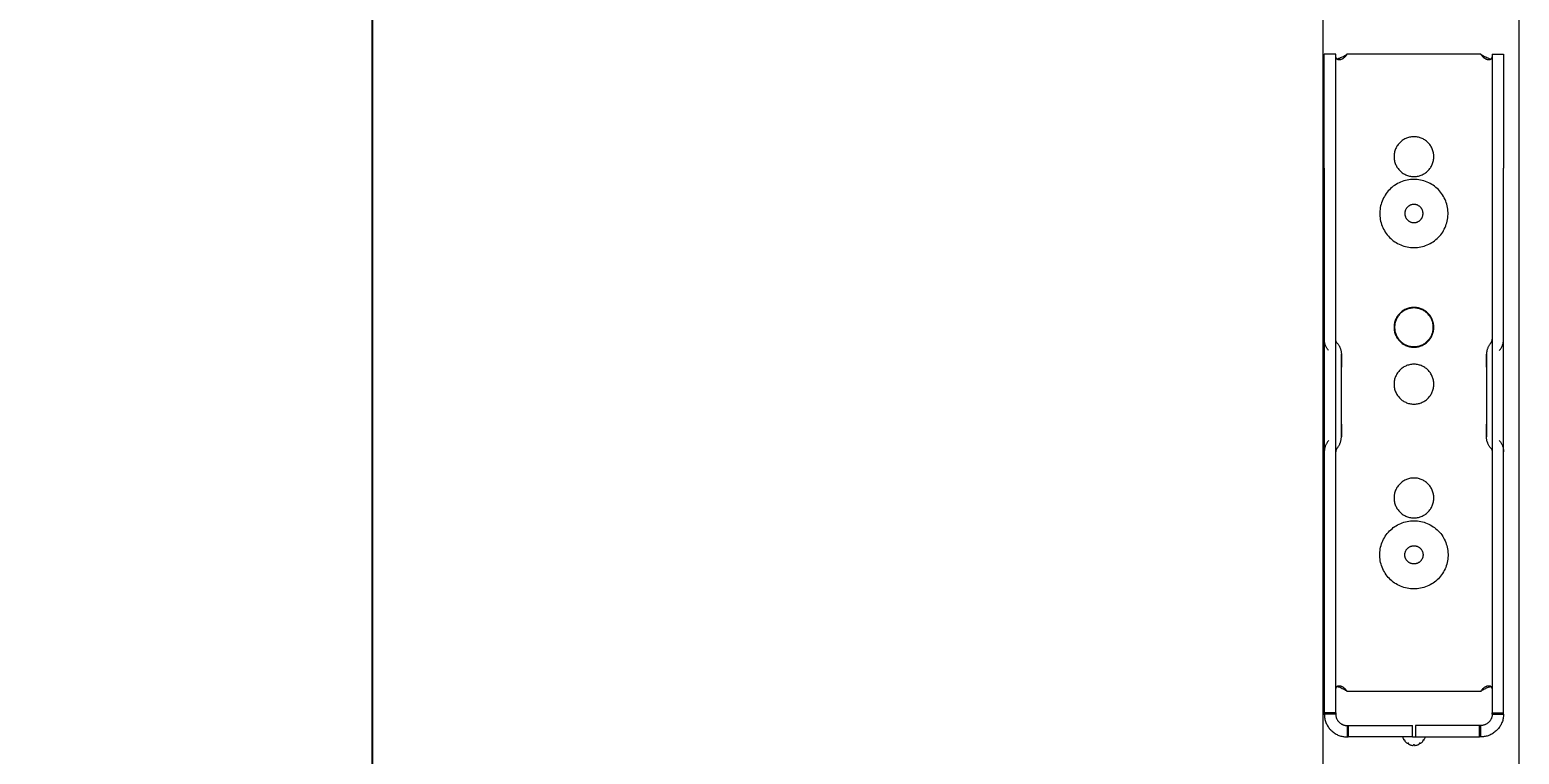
# Model space of a CAD drawing. Header units: millimetres. Extents: x -999 to 4635, y -962 to 3668.
# Drawn here: x 659.3 to 921, y 950 to 1077.3 of the extents above; entities that cross this region are included whole.
import ezdxf

# ---------------------------------------------------------------- set-up
doc = ezdxf.new("R2010")
doc.units = ezdxf.units.MM
doc.layers.add('GORUNEN', color=7, linetype='Continuous', lineweight=9)
doc.layers.add('OLCU', color=4, linetype='Continuous', lineweight=9)
doc.styles.add('PI3D', font='arial.ttf')
doc.dimstyles.new('PF_MM', dxfattribs={"dimtxt": 40, "dimasz": 32, "dimexe": 24, "dimexo": 20, "dimgap": 14, "dimtad": 1, "dimdec": 1, "dimtxsty": 'PI3D', "dimcen": 2.5, "dimclrd": 4, "dimclre": 4, "dimclrt": 3, "dimazin": 3, "dimtfac": 1, "dimtmove": 0, "dimatfit": 3})

msp = doc.modelspace()

# ---------------------------------------------------------------- linework, layer by layer
at = {"layer": 'GORUNEN'}
for points in [[(886.5, 2515), (886.5, 35)], [(921, 330), (921, 2515)], [(921, 570), (921, 1115)], [(886.75, 1053), (886.75, 1073)], [(888.75, 1073), (886.75, 1073)], [(888.75, 1053), (888.75, 1073)], [(889.34, 1072), (889.3, 1072), (889.27, 1072), (889.24, 1072.01), (889.21, 1072.01), (889.19, 1072.02), (889.16, 1072.02), (889.14, 1072.03), (889.12, 1072.04), (889.1, 1072.05), (889.08, 1072.05), (889.06, 1072.06), (889.05, 1072.07), (889.03, 1072.08), (889.01, 1072.1), (889, 1072.11), (888.98, 1072.12), (888.97, 1072.14), (888.95, 1072.15), (888.94, 1072.17), (888.92, 1072.18), (888.91, 1072.2), (888.9, 1072.22), (888.89, 1072.24), (888.87, 1072.26), (888.86, 1072.28), (888.85, 1072.3), (888.84, 1072.32), (888.83, 1072.35), (888.83, 1072.37), (888.82, 1072.39), (888.81, 1072.42), (888.8, 1072.46), (888.79, 1072.5), (888.78, 1072.54), (888.78, 1072.59), (888.77, 1072.65), (888.76, 1072.73), (888.76, 1072.81), (888.75, 1072.9), (888.75, 1073)], [(890.75, 1073), (890.62, 1072.9), (890.48, 1072.8), (890.34, 1072.71), (890.19, 1072.62), (890.04, 1072.54), (889.89, 1072.47), (889.74, 1072.4), (889.58, 1072.34), (889.43, 1072.28), (889.27, 1072.23), (889.12, 1072.18), (888.96, 1072.14)], [(890.75, 1073), (890.68, 1072.89), (890.61, 1072.79), (890.53, 1072.69), (890.45, 1072.6), (890.37, 1072.52), (890.29, 1072.44), (890.21, 1072.37), (890.14, 1072.31), (890.07, 1072.26), (890, 1072.22), (889.94, 1072.18), (889.87, 1072.15), (889.81, 1072.12), (889.74, 1072.09), (889.68, 1072.06), (889.62, 1072.04), (889.56, 1072.03), (889.51, 1072.02), (889.47, 1072.01), (889.42, 1072), (889.38, 1072), (889.36, 1072), (889.34, 1072)], [(914.25, 1073), (890.75, 1073)], [(916.04, 1072.14), (915.79, 1072.21), (915.54, 1072.29), (915.31, 1072.38), (915.11, 1072.47), (914.91, 1072.57), (914.74, 1072.66), (914.58, 1072.76), (914.43, 1072.86), (914.34, 1072.93), (914.25, 1073)], [(915.67, 1072), (915.63, 1072), (915.59, 1072), (915.55, 1072.01), (915.51, 1072.01), (915.47, 1072.02), (915.43, 1072.03), (915.39, 1072.04), (915.35, 1072.06), (915.3, 1072.07), (915.26, 1072.09), (915.22, 1072.11), (915.17, 1072.13), (915.13, 1072.15), (915.08, 1072.17), (915.04, 1072.2), (914.99, 1072.23), (914.94, 1072.26), (914.9, 1072.29), (914.85, 1072.32), (914.81, 1072.36), (914.75, 1072.41), (914.68, 1072.47), (914.61, 1072.54), (914.54, 1072.61), (914.48, 1072.68), (914.42, 1072.76), (914.35, 1072.84), (914.3, 1072.92), (914.25, 1073)], [(916.25, 1073), (916.25, 1072.83), (916.24, 1072.7), (916.23, 1072.61), (916.22, 1072.53), (916.21, 1072.47), (916.19, 1072.42), (916.18, 1072.38), (916.17, 1072.34), (916.15, 1072.31), (916.14, 1072.28), (916.13, 1072.26), (916.11, 1072.23), (916.1, 1072.21), (916.09, 1072.19), (916.07, 1072.18), (916.06, 1072.16), (916.04, 1072.14), (916.03, 1072.13), (916.01, 1072.12), (916, 1072.1), (915.98, 1072.09), (915.96, 1072.08), (915.95, 1072.07), (915.93, 1072.06), (915.91, 1072.05), (915.89, 1072.04), (915.87, 1072.03), (915.85, 1072.03), (915.83, 1072.02), (915.81, 1072.01), (915.79, 1072.01), (915.76, 1072.01), (915.74, 1072), (915.72, 1072), (915.69, 1072), (915.68, 1072), (915.67, 1072)], [(916.25, 1073), (918.25, 1073)], [(916.25, 1073), (916.25, 1053)], [(918.25, 1073), (918.25, 1053)], [(906, 1055), (906, 1055.17), (905.98, 1055.35), (905.96, 1055.52), (905.93, 1055.69), (905.89, 1055.86), (905.85, 1056.03), (905.79, 1056.2), (905.73, 1056.36), (905.65, 1056.52), (905.57, 1056.67), (905.49, 1056.83), (905.39, 1056.97), (905.29, 1057.11), (905.18, 1057.25), (905.07, 1057.38), (904.94, 1057.51), (904.82, 1057.62), (904.68, 1057.74), (904.54, 1057.84), (904.4, 1057.94), (904.25, 1058.03), (904.1, 1058.11), (903.94, 1058.19), (903.78, 1058.26), (903.62, 1058.32), (903.45, 1058.37), (903.28, 1058.41), (903.11, 1058.45), (902.94, 1058.47), (902.76, 1058.49), (902.59, 1058.5), (902.41, 1058.5), (902.24, 1058.49), (902.07, 1058.47), (901.89, 1058.45), (901.72, 1058.41), (901.55, 1058.37), (901.39, 1058.32), (901.22, 1058.26), (901.06, 1058.19), (900.9, 1058.11), (900.75, 1058.03), (900.6, 1057.94), (900.46, 1057.84), (900.32, 1057.74), (900.19, 1057.62), (900.06, 1057.51), (899.94, 1057.38), (899.82, 1057.25), (899.71, 1057.11), (899.61, 1056.97), (899.51, 1056.83), (899.43, 1056.67), (899.35, 1056.52), (899.28, 1056.36), (899.21, 1056.2), (899.16, 1056.03), (899.11, 1055.86), (899.07, 1055.69), (899.04, 1055.52), (899.02, 1055.35), (899.01, 1055.17), (899, 1055)], [(899, 1055), (899.01, 1054.83), (899.02, 1054.65), (899.04, 1054.48), (899.07, 1054.31), (899.11, 1054.14), (899.16, 1053.97), (899.21, 1053.8), (899.28, 1053.64), (899.35, 1053.48), (899.43, 1053.33), (899.51, 1053.17), (899.61, 1053.03), (899.71, 1052.89), (899.82, 1052.75), (899.94, 1052.62), (900.06, 1052.49), (900.19, 1052.38), (900.32, 1052.26), (900.46, 1052.16), (900.6, 1052.06), (900.75, 1051.97), (900.9, 1051.89), (901.06, 1051.81), (901.22, 1051.74), (901.39, 1051.68), (901.55, 1051.63), (901.72, 1051.59), (901.89, 1051.55), (902.07, 1051.53), (902.24, 1051.51), (902.41, 1051.5), (902.59, 1051.5), (902.76, 1051.51), (902.94, 1051.53), (903.11, 1051.55), (903.28, 1051.59), (903.45, 1051.63), (903.62, 1051.68), (903.78, 1051.74), (903.94, 1051.81), (904.1, 1051.89), (904.25, 1051.97), (904.4, 1052.06), (904.54, 1052.16), (904.68, 1052.26), (904.82, 1052.38), (904.94, 1052.49), (905.07, 1052.62), (905.18, 1052.75), (905.29, 1052.89), (905.39, 1053.03), (905.49, 1053.17), (905.57, 1053.33), (905.65, 1053.48), (905.73, 1053.64), (905.79, 1053.8), (905.85, 1053.97), (905.89, 1054.14), (905.93, 1054.31), (905.96, 1054.48), (905.98, 1054.65), (906, 1054.83), (906, 1055)], [(886.75, 1053), (886.75, 957.21)], [(888.75, 957.21), (888.75, 1053)], [(916.25, 1053), (916.25, 957.21)], [(918.25, 957.21), (918.25, 1053)], [(899.62, 1050.27), (899.37, 1050.12), (899.11, 1049.95), (898.87, 1049.78), (898.64, 1049.59), (898.41, 1049.39), (898.2, 1049.18), (898, 1048.96), (897.81, 1048.73), (897.62, 1048.5), (897.46, 1048.25), (897.3, 1047.99), (897.16, 1047.73), (897.03, 1047.46), (896.91, 1047.18), (896.81, 1046.9), (896.72, 1046.62), (896.65, 1046.33), (896.59, 1046.03), (896.55, 1045.74), (896.52, 1045.44), (896.5, 1045.14), (896.5, 1044.84), (896.52, 1044.54), (896.55, 1044.25), (896.59, 1043.95), (896.65, 1043.66), (896.73, 1043.37), (896.82, 1043.08), (896.92, 1042.8), (897.04, 1042.52), (897.17, 1042.26), (897.31, 1041.99), (897.47, 1041.74), (897.63, 1041.49), (897.82, 1041.25), (898.01, 1041.02), (898.21, 1040.8), (898.43, 1040.6), (898.65, 1040.4), (898.88, 1040.21), (899.13, 1040.04), (899.38, 1039.88), (899.64, 1039.73), (899.91, 1039.59), (900.18, 1039.47), (900.46, 1039.36), (900.74, 1039.26), (901.03, 1039.18), (901.32, 1039.12), (901.61, 1039.07), (901.91, 1039.03), (902.21, 1039.01), (902.51, 1039), (902.81, 1039.01), (903.11, 1039.03), (903.4, 1039.07), (903.7, 1039.12), (903.99, 1039.19), (904.28, 1039.27), (904.56, 1039.36), (904.84, 1039.47), (905.11, 1039.6), (905.38, 1039.73)], [(905.38, 1039.73), (905.64, 1039.88), (905.89, 1040.05), (906.13, 1040.22), (906.36, 1040.41), (906.59, 1040.61), (906.8, 1040.82), (907.01, 1041.04), (907.2, 1041.27), (907.38, 1041.5), (907.55, 1041.75), (907.7, 1042.01), (907.84, 1042.27), (907.97, 1042.54), (908.09, 1042.82), (908.19, 1043.1), (908.28, 1043.38), (908.35, 1043.67), (908.41, 1043.97), (908.46, 1044.26), (908.48, 1044.56), (908.5, 1044.86), (908.5, 1045.16), (908.48, 1045.46), (908.45, 1045.75), (908.41, 1046.05), (908.35, 1046.34), (908.27, 1046.63), (908.19, 1046.92), (908.08, 1047.2), (907.97, 1047.48), (907.84, 1047.74), (907.69, 1048.01), (907.54, 1048.26), (907.37, 1048.51), (907.19, 1048.75), (906.99, 1048.98), (906.79, 1049.2), (906.58, 1049.4), (906.35, 1049.6), (906.12, 1049.79), (905.87, 1049.96), (905.62, 1050.12), (905.36, 1050.27), (905.1, 1050.41), (904.82, 1050.53), (904.55, 1050.64), (904.26, 1050.74), (903.97, 1050.82), (903.68, 1050.88), (903.39, 1050.93), (903.09, 1050.97), (902.79, 1050.99), (902.49, 1051), (902.19, 1050.99), (901.9, 1050.97), (901.6, 1050.93), (901.3, 1050.88), (901.01, 1050.81), (900.72, 1050.73), (900.44, 1050.64), (900.16, 1050.53), (899.89, 1050.4), (899.62, 1050.27)], [(901.73, 1046.4), (901.67, 1046.36), (901.6, 1046.32), (901.53, 1046.27), (901.47, 1046.22), (901.41, 1046.17), (901.35, 1046.12), (901.3, 1046.06), (901.25, 1046), (901.2, 1045.93), (901.16, 1045.87), (901.11, 1045.8), (901.08, 1045.73), (901.04, 1045.66), (901.01, 1045.58), (900.98, 1045.51), (900.96, 1045.43), (900.94, 1045.35), (900.93, 1045.28), (900.91, 1045.2), (900.91, 1045.12), (900.9, 1045.04), (900.9, 1044.96), (900.91, 1044.88), (900.91, 1044.8), (900.93, 1044.72), (900.94, 1044.64), (900.96, 1044.56), (900.99, 1044.49), (901.01, 1044.41), (901.04, 1044.34), (901.08, 1044.27), (901.12, 1044.2), (901.16, 1044.13), (901.2, 1044.06), (901.25, 1044), (901.3, 1043.94), (901.36, 1043.88), (901.41, 1043.83), (901.47, 1043.77), (901.54, 1043.72), (901.6, 1043.68), (901.67, 1043.63), (901.74, 1043.59), (901.81, 1043.56), (901.88, 1043.52), (901.96, 1043.5), (902.03, 1043.47), (902.11, 1043.45), (902.19, 1043.43), (902.26, 1043.42), (902.34, 1043.41), (902.42, 1043.4), (902.5, 1043.4), (902.58, 1043.4), (902.66, 1043.41), (902.74, 1043.42), (902.82, 1043.43), (902.9, 1043.45), (902.97, 1043.47), (903.05, 1043.5), (903.12, 1043.53), (903.2, 1043.56), (903.27, 1043.6)], [(903.27, 1043.6), (903.34, 1043.64), (903.4, 1043.68), (903.47, 1043.73), (903.53, 1043.78), (903.59, 1043.83), (903.65, 1043.88), (903.7, 1043.94), (903.75, 1044), (903.8, 1044.07), (903.85, 1044.13), (903.89, 1044.2), (903.93, 1044.27), (903.96, 1044.34), (903.99, 1044.42), (904.02, 1044.49), (904.04, 1044.57), (904.06, 1044.65), (904.08, 1044.72), (904.09, 1044.8), (904.1, 1044.88), (904.1, 1044.96), (904.1, 1045.04), (904.1, 1045.12), (904.09, 1045.2), (904.08, 1045.28), (904.06, 1045.36), (904.04, 1045.44), (904.02, 1045.51), (903.99, 1045.59), (903.96, 1045.66), (903.92, 1045.73), (903.89, 1045.8), (903.84, 1045.87), (903.8, 1045.94), (903.75, 1046), (903.7, 1046.06), (903.65, 1046.12), (903.59, 1046.17), (903.53, 1046.23), (903.47, 1046.28), (903.4, 1046.32), (903.33, 1046.37), (903.26, 1046.41), (903.19, 1046.44), (903.12, 1046.48), (903.05, 1046.5), (902.97, 1046.53), (902.89, 1046.55), (902.82, 1046.57), (902.74, 1046.58), (902.66, 1046.59), (902.58, 1046.6), (902.5, 1046.6), (902.42, 1046.6), (902.34, 1046.59), (902.26, 1046.58), (902.18, 1046.57), (902.1, 1046.55), (902.03, 1046.53), (901.95, 1046.5), (901.88, 1046.47), (901.81, 1046.44), (901.73, 1046.4)], [(906, 1025), (906, 1025.17), (905.98, 1025.35), (905.96, 1025.52), (905.93, 1025.69), (905.89, 1025.86), (905.85, 1026.03), (905.79, 1026.2), (905.73, 1026.36), (905.65, 1026.52), (905.57, 1026.67), (905.49, 1026.83), (905.39, 1026.97), (905.29, 1027.11), (905.18, 1027.25), (905.07, 1027.38), (904.94, 1027.51), (904.82, 1027.62), (904.68, 1027.74), (904.54, 1027.84), (904.4, 1027.94), (904.25, 1028.03), (904.1, 1028.11), (903.94, 1028.19), (903.78, 1028.26), (903.62, 1028.32), (903.45, 1028.37), (903.28, 1028.41), (903.11, 1028.45), (902.94, 1028.47), (902.76, 1028.49), (902.59, 1028.5), (902.41, 1028.5), (902.24, 1028.49), (902.07, 1028.47), (901.89, 1028.45), (901.72, 1028.41), (901.55, 1028.37), (901.39, 1028.32), (901.22, 1028.26), (901.06, 1028.19), (900.9, 1028.11), (900.75, 1028.03), (900.6, 1027.94), (900.46, 1027.84), (900.32, 1027.74), (900.19, 1027.62), (900.06, 1027.51), (899.94, 1027.38), (899.82, 1027.25), (899.71, 1027.11), (899.61, 1026.97), (899.51, 1026.83), (899.43, 1026.67), (899.35, 1026.52), (899.28, 1026.36), (899.21, 1026.2), (899.16, 1026.03), (899.11, 1025.86), (899.07, 1025.69), (899.04, 1025.52), (899.02, 1025.35), (899.01, 1025.17), (899, 1025)], [(902.5, 1028.4), (902.33, 1028.4), (902.17, 1028.38), (902, 1028.36), (901.84, 1028.33), (901.68, 1028.3), (901.51, 1028.25), (901.36, 1028.2), (901.2, 1028.14), (901.05, 1028.07), (900.9, 1028), (900.75, 1027.92), (900.61, 1027.83), (900.48, 1027.73), (900.34, 1027.63), (900.22, 1027.52), (900.1, 1027.4), (899.98, 1027.28), (899.87, 1027.16), (899.77, 1027.03), (899.67, 1026.89), (899.58, 1026.75), (899.5, 1026.6), (899.43, 1026.45), (899.36, 1026.3), (899.3, 1026.15), (899.25, 1025.99), (899.2, 1025.83), (899.17, 1025.66), (899.14, 1025.5), (899.12, 1025.33), (899.11, 1025.17), (899.1, 1025)], [(905.9, 1025), (905.9, 1025.17), (905.88, 1025.33), (905.86, 1025.5), (905.84, 1025.66), (905.8, 1025.83), (905.75, 1025.99), (905.7, 1026.15), (905.64, 1026.3), (905.57, 1026.45), (905.5, 1026.6), (905.42, 1026.75), (905.33, 1026.89), (905.23, 1027.03), (905.13, 1027.16), (905.02, 1027.28), (904.91, 1027.4), (904.78, 1027.52), (904.66, 1027.63), (904.53, 1027.73), (904.39, 1027.83), (904.25, 1027.92), (904.1, 1028), (903.95, 1028.07), (903.8, 1028.14), (903.65, 1028.2), (903.49, 1028.25), (903.33, 1028.3), (903.16, 1028.33), (903, 1028.36), (902.83, 1028.38), (902.67, 1028.4), (902.5, 1028.4)], [(899, 1025), (899.01, 1024.83), (899.02, 1024.65), (899.04, 1024.48), (899.07, 1024.31), (899.11, 1024.14), (899.16, 1023.97), (899.21, 1023.8), (899.28, 1023.64), (899.35, 1023.48), (899.43, 1023.33), (899.51, 1023.17), (899.61, 1023.03), (899.71, 1022.89), (899.82, 1022.75), (899.94, 1022.62), (900.06, 1022.49), (900.19, 1022.38), (900.32, 1022.26), (900.46, 1022.16), (900.6, 1022.06), (900.75, 1021.97), (900.9, 1021.89), (901.06, 1021.81), (901.22, 1021.74), (901.39, 1021.68), (901.55, 1021.63), (901.72, 1021.59), (901.89, 1021.55), (902.07, 1021.53), (902.24, 1021.51), (902.41, 1021.5), (902.59, 1021.5), (902.76, 1021.51), (902.94, 1021.53), (903.11, 1021.55), (903.28, 1021.59), (903.45, 1021.63), (903.62, 1021.68), (903.78, 1021.74), (903.94, 1021.81), (904.1, 1021.89), (904.25, 1021.97), (904.4, 1022.06), (904.54, 1022.16), (904.68, 1022.26), (904.82, 1022.38), (904.94, 1022.49), (905.07, 1022.62), (905.18, 1022.75), (905.29, 1022.89), (905.39, 1023.03), (905.49, 1023.17), (905.57, 1023.33), (905.65, 1023.48), (905.73, 1023.64), (905.79, 1023.8), (905.85, 1023.97), (905.89, 1024.14), (905.93, 1024.31), (905.96, 1024.48), (905.98, 1024.65), (906, 1024.83), (906, 1025)], [(899.1, 1025), (899.11, 1024.83), (899.12, 1024.67), (899.14, 1024.5), (899.17, 1024.34), (899.2, 1024.17), (899.25, 1024.01), (899.3, 1023.85), (899.36, 1023.7), (899.43, 1023.55), (899.5, 1023.4), (899.58, 1023.25), (899.67, 1023.11), (899.77, 1022.97), (899.87, 1022.84), (899.98, 1022.72), (900.1, 1022.6), (900.22, 1022.48), (900.34, 1022.37), (900.48, 1022.27), (900.61, 1022.17), (900.75, 1022.08), (900.9, 1022), (901.05, 1021.93), (901.2, 1021.86), (901.36, 1021.8), (901.51, 1021.75), (901.68, 1021.7), (901.84, 1021.67), (902, 1021.64), (902.17, 1021.62), (902.33, 1021.6), (902.5, 1021.6)], [(902.5, 1021.6), (902.67, 1021.6), (902.83, 1021.62), (903, 1021.64), (903.16, 1021.67), (903.33, 1021.7), (903.49, 1021.75), (903.65, 1021.8), (903.8, 1021.86), (903.95, 1021.93), (904.1, 1022), (904.25, 1022.08), (904.39, 1022.17), (904.53, 1022.27), (904.66, 1022.37), (904.78, 1022.48), (904.91, 1022.6), (905.02, 1022.72), (905.13, 1022.84), (905.23, 1022.97), (905.33, 1023.11), (905.42, 1023.25), (905.5, 1023.4), (905.57, 1023.55), (905.64, 1023.7), (905.7, 1023.85), (905.75, 1024.01), (905.8, 1024.17), (905.84, 1024.34), (905.86, 1024.5), (905.88, 1024.67), (905.9, 1024.83), (905.9, 1025)], [(887.5, 1020.91), (887.41, 1021.02), (887.35, 1021.09), (887.3, 1021.16), (887.24, 1021.25), (887.18, 1021.36), (887.11, 1021.46), (887.06, 1021.57), (887.01, 1021.69), (886.96, 1021.8), (886.92, 1021.92), (886.88, 1022.03), (886.84, 1022.15), (886.82, 1022.27), (886.79, 1022.39), (886.78, 1022.52), (886.76, 1022.64), (886.75, 1022.76), (886.75, 1022.83), (886.75, 1022.9)], [(889, 1022.23), (888.97, 1022.27), (888.95, 1022.29), (888.94, 1022.32), (888.92, 1022.35), (888.89, 1022.38), (888.87, 1022.42), (888.85, 1022.45), (888.84, 1022.49), (888.82, 1022.53), (888.81, 1022.57), (888.79, 1022.61), (888.78, 1022.65), (888.77, 1022.69), (888.77, 1022.73), (888.76, 1022.77), (888.76, 1022.81), (888.75, 1022.85), (888.75, 1022.87), (888.75, 1022.9)], [(889, 1022.23), (889.1, 1022.12), (889.18, 1022.01), (889.24, 1021.92), (889.3, 1021.83), (889.36, 1021.74), (889.41, 1021.64), (889.46, 1021.54), (889.5, 1021.44), (889.55, 1021.34), (889.58, 1021.24), (889.62, 1021.13), (889.65, 1021.03), (889.68, 1020.92), (889.7, 1020.81), (889.72, 1020.71), (889.73, 1020.6), (889.74, 1020.49), (889.75, 1020.38), (889.75, 1020.31), (889.75, 1020.25)], [(916, 1022.23), (915.91, 1022.12), (915.82, 1022.01), (915.76, 1021.92), (915.7, 1021.83), (915.65, 1021.74), (915.59, 1021.64), (915.54, 1021.54), (915.5, 1021.44), (915.46, 1021.34), (915.42, 1021.24), (915.38, 1021.13), (915.35, 1021.03), (915.33, 1020.92), (915.3, 1020.81), (915.29, 1020.71), (915.27, 1020.6), (915.26, 1020.49), (915.25, 1020.38), (915.25, 1020.31), (915.25, 1020.25)], [(916, 1022.23), (916.03, 1022.27), (916.05, 1022.29), (916.07, 1022.32), (916.09, 1022.35), (916.11, 1022.38), (916.13, 1022.42), (916.15, 1022.45), (916.17, 1022.49), (916.18, 1022.53), (916.2, 1022.57), (916.21, 1022.61), (916.22, 1022.65), (916.23, 1022.69), (916.24, 1022.73), (916.24, 1022.77), (916.25, 1022.81), (916.25, 1022.85), (916.25, 1022.87), (916.25, 1022.9)], [(917.5, 1020.91), (917.6, 1021.02), (917.65, 1021.09), (917.7, 1021.16), (917.76, 1021.25), (917.82, 1021.35), (917.88, 1021.46), (917.94, 1021.57), (917.99, 1021.68), (918.04, 1021.79), (918.08, 1021.91), (918.12, 1022.03), (918.16, 1022.15), (918.18, 1022.27), (918.21, 1022.39), (918.23, 1022.51), (918.24, 1022.63), (918.25, 1022.76), (918.25, 1022.83), (918.25, 1022.9)], [(889.75, 1018.74), (889.75, 1020.25)], [(889.75, 1020.25), (889.75, 1018)], [(889.75, 1018), (889.75, 1018.74)], [(889.75, 1018), (889.75, 1018.74)], [(906, 1015), (906, 1015.17), (905.98, 1015.35), (905.96, 1015.52), (905.93, 1015.69), (905.89, 1015.86), (905.85, 1016.03), (905.79, 1016.2), (905.73, 1016.36), (905.65, 1016.52), (905.57, 1016.67), (905.49, 1016.83), (905.39, 1016.97), (905.29, 1017.11), (905.18, 1017.25), (905.07, 1017.38), (904.94, 1017.51), (904.82, 1017.62), (904.68, 1017.74), (904.54, 1017.84), (904.4, 1017.94), (904.25, 1018.03), (904.1, 1018.11), (903.94, 1018.19), (903.78, 1018.26), (903.62, 1018.32), (903.45, 1018.37), (903.28, 1018.41), (903.11, 1018.45), (902.94, 1018.47), (902.76, 1018.49), (902.59, 1018.5), (902.41, 1018.5), (902.24, 1018.49), (902.07, 1018.47), (901.89, 1018.45), (901.72, 1018.41), (901.55, 1018.37), (901.39, 1018.32), (901.22, 1018.26), (901.06, 1018.19), (900.9, 1018.11), (900.75, 1018.03), (900.6, 1017.94), (900.46, 1017.84), (900.32, 1017.74), (900.19, 1017.62), (900.06, 1017.51), (899.94, 1017.38), (899.82, 1017.25), (899.71, 1017.11), (899.61, 1016.97), (899.51, 1016.83), (899.43, 1016.67), (899.35, 1016.52), (899.28, 1016.36), (899.21, 1016.2), (899.16, 1016.03), (899.11, 1015.86), (899.07, 1015.69), (899.04, 1015.52), (899.02, 1015.35), (899.01, 1015.17), (899, 1015)], [(915.25, 1018), (915.25, 1020.25)], [(915.25, 1020.25), (915.25, 1018)], [(889.75, 1008), (889.75, 1018)], [(915.25, 1018), (915.25, 1008)], [(899, 1015), (899.01, 1014.83), (899.02, 1014.65), (899.04, 1014.48), (899.07, 1014.31), (899.11, 1014.14), (899.16, 1013.97), (899.21, 1013.8), (899.28, 1013.64), (899.35, 1013.48), (899.43, 1013.33), (899.51, 1013.17), (899.61, 1013.03), (899.71, 1012.89), (899.82, 1012.75), (899.94, 1012.62), (900.06, 1012.49), (900.19, 1012.38), (900.32, 1012.26), (900.46, 1012.16), (900.6, 1012.06), (900.75, 1011.97), (900.9, 1011.89), (901.06, 1011.81), (901.22, 1011.74), (901.39, 1011.68), (901.55, 1011.63), (901.72, 1011.59), (901.89, 1011.55), (902.07, 1011.53), (902.24, 1011.51), (902.41, 1011.5), (902.59, 1011.5), (902.76, 1011.51), (902.94, 1011.53), (903.11, 1011.55), (903.28, 1011.59), (903.45, 1011.63), (903.62, 1011.68), (903.78, 1011.74), (903.94, 1011.81), (904.1, 1011.89), (904.25, 1011.97), (904.4, 1012.06), (904.54, 1012.16), (904.68, 1012.26), (904.82, 1012.38), (904.94, 1012.49), (905.07, 1012.62), (905.18, 1012.75), (905.29, 1012.89), (905.39, 1013.03), (905.49, 1013.17), (905.57, 1013.33), (905.65, 1013.48), (905.73, 1013.64), (905.79, 1013.8), (905.85, 1013.97), (905.89, 1014.14), (905.93, 1014.31), (905.96, 1014.48), (905.98, 1014.65), (906, 1014.83), (906, 1015)], [(889.75, 1008), (889.75, 1007.26)], [(889.75, 1005.75), (889.75, 1008)], [(889.75, 1008), (889.75, 1007.26)], [(915.25, 1008), (915.25, 1005.75)], [(915.25, 1005.75), (915.25, 1008)], [(887.5, 1005.09), (887.41, 1004.98), (887.35, 1004.91), (887.3, 1004.84), (887.24, 1004.75), (887.18, 1004.64), (887.11, 1004.54), (887.06, 1004.43), (887.01, 1004.31), (886.96, 1004.2), (886.92, 1004.08), (886.88, 1003.97), (886.84, 1003.85), (886.82, 1003.73), (886.79, 1003.61), (886.78, 1003.48), (886.76, 1003.36), (886.75, 1003.24), (886.75, 1003.17), (886.75, 1003.1)], [(889, 1003.77), (889.1, 1003.88), (889.18, 1003.99), (889.24, 1004.08), (889.3, 1004.17), (889.36, 1004.26), (889.41, 1004.36), (889.46, 1004.46), (889.5, 1004.56), (889.55, 1004.66), (889.58, 1004.76), (889.62, 1004.87), (889.65, 1004.97), (889.68, 1005.08), (889.7, 1005.19), (889.72, 1005.29), (889.73, 1005.4), (889.74, 1005.51), (889.75, 1005.62), (889.75, 1005.69), (889.75, 1005.75)], [(889.75, 1007.26), (889.75, 1005.75)], [(916, 1003.77), (915.91, 1003.88), (915.85, 1003.95), (915.8, 1004.02), (915.74, 1004.11), (915.67, 1004.22), (915.61, 1004.33), (915.55, 1004.44), (915.5, 1004.55), (915.46, 1004.66), (915.41, 1004.78), (915.38, 1004.9), (915.34, 1005.01), (915.32, 1005.13), (915.29, 1005.26), (915.27, 1005.38), (915.26, 1005.5), (915.25, 1005.62), (915.25, 1005.69), (915.25, 1005.75)], [(917.5, 1005.09), (917.6, 1004.98), (917.65, 1004.91), (917.7, 1004.84), (917.76, 1004.75), (917.82, 1004.65), (917.88, 1004.54), (917.94, 1004.43), (917.99, 1004.32), (918.04, 1004.21), (918.08, 1004.09), (918.12, 1003.97), (918.16, 1003.85), (918.18, 1003.73), (918.21, 1003.61), (918.23, 1003.49), (918.24, 1003.37), (918.25, 1003.24), (918.25, 1003.17), (918.25, 1003.1)], [(889, 1003.77), (888.97, 1003.73), (888.95, 1003.71), (888.94, 1003.68), (888.92, 1003.65), (888.89, 1003.62), (888.87, 1003.58), (888.85, 1003.55), (888.84, 1003.51), (888.82, 1003.47), (888.81, 1003.43), (888.79, 1003.39), (888.78, 1003.35), (888.77, 1003.31), (888.77, 1003.27), (888.76, 1003.23), (888.76, 1003.19), (888.75, 1003.15), (888.75, 1003.13), (888.75, 1003.1)], [(916, 1003.77), (916.03, 1003.73), (916.05, 1003.71), (916.07, 1003.68), (916.09, 1003.65), (916.11, 1003.62), (916.13, 1003.58), (916.15, 1003.55), (916.17, 1003.51), (916.18, 1003.47), (916.2, 1003.43), (916.21, 1003.39), (916.22, 1003.35), (916.23, 1003.31), (916.24, 1003.27), (916.24, 1003.23), (916.25, 1003.19), (916.25, 1003.15), (916.25, 1003.13), (916.25, 1003.1)], [(906, 995), (906, 995.17), (905.98, 995.35), (905.96, 995.52), (905.93, 995.69), (905.89, 995.86), (905.85, 996.03), (905.79, 996.2), (905.73, 996.36), (905.65, 996.52), (905.57, 996.67), (905.49, 996.83), (905.39, 996.97), (905.29, 997.11), (905.18, 997.25), (905.07, 997.38), (904.94, 997.51), (904.82, 997.62), (904.68, 997.74), (904.54, 997.84), (904.4, 997.94), (904.25, 998.03), (904.1, 998.11), (903.94, 998.19), (903.78, 998.26), (903.62, 998.32), (903.45, 998.37), (903.28, 998.41), (903.11, 998.45), (902.94, 998.47), (902.76, 998.49), (902.59, 998.5), (902.41, 998.5), (902.24, 998.49), (902.07, 998.47), (901.89, 998.45), (901.72, 998.41), (901.55, 998.37), (901.39, 998.32), (901.22, 998.26), (901.06, 998.19), (900.9, 998.11), (900.75, 998.03), (900.6, 997.94), (900.46, 997.84), (900.32, 997.74), (900.19, 997.62), (900.06, 997.51), (899.94, 997.38), (899.82, 997.25), (899.71, 997.11), (899.61, 996.97), (899.51, 996.83), (899.43, 996.67), (899.35, 996.52), (899.28, 996.36), (899.21, 996.2), (899.16, 996.03), (899.11, 995.86), (899.07, 995.69), (899.04, 995.52), (899.02, 995.35), (899.01, 995.17), (899, 995)], [(899, 995), (899.01, 994.83), (899.02, 994.65), (899.04, 994.48), (899.07, 994.31), (899.11, 994.14), (899.16, 993.97), (899.21, 993.8), (899.28, 993.64), (899.35, 993.48), (899.43, 993.33), (899.51, 993.17), (899.61, 993.03), (899.71, 992.89), (899.82, 992.75), (899.94, 992.62), (900.06, 992.49), (900.19, 992.38), (900.32, 992.26), (900.46, 992.16), (900.6, 992.06), (900.75, 991.97), (900.9, 991.89), (901.06, 991.81), (901.22, 991.74), (901.39, 991.68), (901.55, 991.63), (901.72, 991.59), (901.89, 991.55), (902.07, 991.53), (902.24, 991.51), (902.41, 991.5), (902.59, 991.5), (902.76, 991.51), (902.94, 991.53), (903.11, 991.55), (903.28, 991.59), (903.45, 991.63), (903.62, 991.68), (903.78, 991.74), (903.94, 991.81), (904.1, 991.89), (904.25, 991.97), (904.4, 992.06), (904.54, 992.16), (904.68, 992.26), (904.82, 992.38), (904.94, 992.49), (905.07, 992.62), (905.18, 992.75), (905.29, 992.89), (905.39, 993.03), (905.49, 993.17), (905.57, 993.33), (905.65, 993.48), (905.73, 993.64), (905.79, 993.8), (905.85, 993.97), (905.89, 994.14), (905.93, 994.31), (905.96, 994.48), (905.98, 994.65), (906, 994.83), (906, 995)], [(899.62, 979.73), (899.37, 979.88), (899.11, 980.05), (898.87, 980.22), (898.64, 980.41), (898.41, 980.61), (898.2, 980.82), (898, 981.04), (897.81, 981.27), (897.62, 981.5), (897.46, 981.75), (897.3, 982.01), (897.16, 982.27), (897.03, 982.54), (896.91, 982.82), (896.81, 983.1), (896.72, 983.38), (896.65, 983.67), (896.59, 983.97), (896.55, 984.26), (896.52, 984.56), (896.5, 984.86), (896.5, 985.16), (896.52, 985.46), (896.55, 985.75), (896.59, 986.05), (896.65, 986.34), (896.73, 986.63), (896.82, 986.92), (896.92, 987.2), (897.04, 987.48), (897.17, 987.74), (897.31, 988.01), (897.47, 988.26), (897.63, 988.51), (897.82, 988.75), (898.01, 988.98), (898.21, 989.2), (898.43, 989.4), (898.65, 989.6), (898.88, 989.79), (899.13, 989.96), (899.38, 990.12), (899.64, 990.27), (899.91, 990.41), (900.18, 990.53), (900.46, 990.64), (900.74, 990.74), (901.03, 990.82), (901.32, 990.88), (901.61, 990.93), (901.91, 990.97), (902.21, 990.99), (902.51, 991), (902.81, 990.99), (903.11, 990.97), (903.4, 990.93), (903.7, 990.88), (903.99, 990.81), (904.28, 990.73), (904.56, 990.64), (904.84, 990.53), (905.11, 990.4), (905.38, 990.27)], [(905.38, 990.27), (905.64, 990.12), (905.89, 989.95), (906.13, 989.78), (906.36, 989.59), (906.59, 989.39), (906.8, 989.18), (907.01, 988.96), (907.2, 988.73), (907.38, 988.5), (907.55, 988.25), (907.7, 987.99), (907.84, 987.73), (907.97, 987.46), (908.09, 987.18), (908.19, 986.9), (908.28, 986.62), (908.35, 986.33), (908.41, 986.03), (908.46, 985.74), (908.48, 985.44), (908.5, 985.14), (908.5, 984.84), (908.48, 984.54), (908.45, 984.25), (908.41, 983.95), (908.35, 983.66), (908.27, 983.37), (908.19, 983.08), (908.08, 982.8), (907.97, 982.52), (907.84, 982.26), (907.69, 981.99), (907.54, 981.74), (907.37, 981.49), (907.19, 981.25), (906.99, 981.02), (906.79, 980.8), (906.58, 980.6), (906.35, 980.4), (906.12, 980.21), (905.87, 980.04), (905.62, 979.88), (905.36, 979.73), (905.1, 979.59), (904.82, 979.47), (904.55, 979.36), (904.26, 979.26), (903.97, 979.18), (903.68, 979.12), (903.39, 979.07), (903.09, 979.03), (902.79, 979.01), (902.49, 979), (902.19, 979.01), (901.9, 979.03), (901.6, 979.07), (901.3, 979.12), (901.01, 979.19), (900.72, 979.27), (900.44, 979.36), (900.16, 979.47), (899.89, 979.6), (899.62, 979.73)], [(901.73, 983.6), (901.67, 983.64), (901.6, 983.68), (901.53, 983.73), (901.47, 983.78), (901.41, 983.83), (901.35, 983.88), (901.3, 983.94), (901.25, 984), (901.2, 984.07), (901.16, 984.13), (901.11, 984.2), (901.08, 984.27), (901.04, 984.34), (901.01, 984.42), (900.98, 984.49), (900.96, 984.57), (900.94, 984.65), (900.93, 984.72), (900.91, 984.8), (900.91, 984.88), (900.9, 984.96), (900.9, 985.04), (900.91, 985.12), (900.91, 985.2), (900.93, 985.28), (900.94, 985.36), (900.96, 985.44), (900.99, 985.51), (901.01, 985.59), (901.04, 985.66), (901.08, 985.73), (901.12, 985.8), (901.16, 985.87), (901.2, 985.94), (901.25, 986), (901.3, 986.06), (901.36, 986.12), (901.41, 986.17), (901.47, 986.23), (901.54, 986.28), (901.6, 986.32), (901.67, 986.37), (901.74, 986.41), (901.81, 986.44), (901.88, 986.48), (901.96, 986.5), (902.03, 986.53), (902.11, 986.55), (902.19, 986.57), (902.26, 986.58), (902.34, 986.59), (902.42, 986.6), (902.5, 986.6), (902.58, 986.6), (902.66, 986.59), (902.74, 986.58), (902.82, 986.57), (902.9, 986.55), (902.97, 986.53), (903.05, 986.5), (903.12, 986.47), (903.2, 986.44), (903.27, 986.4)], [(903.27, 986.4), (903.34, 986.36), (903.4, 986.32), (903.47, 986.27), (903.53, 986.22), (903.59, 986.17), (903.65, 986.12), (903.7, 986.06), (903.75, 986), (903.8, 985.93), (903.85, 985.87), (903.89, 985.8), (903.93, 985.73), (903.96, 985.66), (903.99, 985.58), (904.02, 985.51), (904.04, 985.43), (904.06, 985.35), (904.08, 985.28), (904.09, 985.2), (904.1, 985.12), (904.1, 985.04), (904.1, 984.96), (904.1, 984.88), (904.09, 984.8), (904.08, 984.72), (904.06, 984.64), (904.04, 984.56), (904.02, 984.49), (903.99, 984.41), (903.96, 984.34), (903.92, 984.27), (903.89, 984.2), (903.84, 984.13), (903.8, 984.06), (903.75, 984), (903.7, 983.94), (903.65, 983.88), (903.59, 983.83), (903.53, 983.77), (903.47, 983.72), (903.4, 983.68), (903.33, 983.63), (903.26, 983.59), (903.19, 983.56), (903.12, 983.52), (903.05, 983.5), (902.97, 983.47), (902.89, 983.45), (902.82, 983.43), (902.74, 983.42), (902.66, 983.41), (902.58, 983.4), (902.5, 983.4), (902.42, 983.4), (902.34, 983.41), (902.26, 983.42), (902.18, 983.43), (902.1, 983.45), (902.03, 983.47), (901.95, 983.5), (901.88, 983.53), (901.81, 983.56), (901.73, 983.6)], [(888.75, 961), (888.75, 961.17), (888.76, 961.3), (888.77, 961.39), (888.78, 961.47), (888.8, 961.53), (888.81, 961.58), (888.82, 961.62), (888.84, 961.66), (888.85, 961.69), (888.86, 961.72), (888.88, 961.74), (888.89, 961.77), (888.9, 961.79), (888.92, 961.81), (888.93, 961.82), (888.94, 961.84), (888.96, 961.86), (888.97, 961.87), (888.99, 961.88), (889.01, 961.9), (889.02, 961.91), (889.04, 961.92), (889.06, 961.93), (889.08, 961.94), (889.09, 961.95), (889.11, 961.96), (889.13, 961.97), (889.15, 961.97), (889.17, 961.98), (889.2, 961.99), (889.22, 961.99), (889.24, 961.99), (889.26, 962), (889.29, 962), (889.31, 962), (889.32, 962), (889.34, 962)], [(888.96, 961.86), (889.21, 961.79), (889.46, 961.71), (889.69, 961.62), (889.89, 961.53), (890.09, 961.43), (890.27, 961.34), (890.42, 961.24), (890.57, 961.14), (890.66, 961.07), (890.75, 961)], [(889.34, 962), (889.37, 962), (889.41, 962), (889.45, 961.99), (889.49, 961.99), (889.53, 961.98), (889.57, 961.97), (889.61, 961.96), (889.66, 961.94), (889.7, 961.93), (889.74, 961.91), (889.79, 961.89), (889.83, 961.87), (889.88, 961.85), (889.92, 961.83), (889.97, 961.8), (890.01, 961.77), (890.06, 961.74), (890.1, 961.71), (890.15, 961.68), (890.2, 961.64), (890.26, 961.59), (890.33, 961.53), (890.39, 961.46), (890.46, 961.39), (890.52, 961.32), (890.59, 961.24), (890.65, 961.16), (890.7, 961.08), (890.75, 961)], [(914.25, 961), (890.75, 961)], [(914.25, 961), (914.32, 961.11), (914.39, 961.21), (914.47, 961.31), (914.55, 961.4), (914.63, 961.48), (914.71, 961.56), (914.79, 961.63), (914.87, 961.69), (914.93, 961.74), (915, 961.78), (915.07, 961.82), (915.13, 961.85), (915.2, 961.88), (915.26, 961.91), (915.32, 961.94), (915.39, 961.96), (915.44, 961.97), (915.49, 961.98), (915.54, 961.99), (915.58, 962), (915.62, 962), (915.64, 962), (915.67, 962)], [(914.25, 961), (914.38, 961.1), (914.52, 961.2), (914.66, 961.29), (914.81, 961.38), (914.96, 961.46), (915.11, 961.53), (915.27, 961.6), (915.42, 961.66), (915.58, 961.72), (915.73, 961.77), (915.89, 961.82), (916.04, 961.86)], [(915.67, 962), (915.7, 962), (915.73, 962), (915.76, 961.99), (915.79, 961.99), (915.81, 961.98), (915.84, 961.98), (915.86, 961.97), (915.88, 961.96), (915.9, 961.95), (915.92, 961.95), (915.94, 961.94), (915.96, 961.93), (915.97, 961.92), (915.99, 961.9), (916.01, 961.89), (916.02, 961.88), (916.04, 961.86), (916.05, 961.85), (916.07, 961.83), (916.08, 961.82), (916.09, 961.8), (916.1, 961.78), (916.12, 961.76), (916.13, 961.74), (916.14, 961.72), (916.15, 961.7), (916.16, 961.68), (916.17, 961.65), (916.18, 961.63), (916.18, 961.61), (916.19, 961.58), (916.2, 961.54), (916.21, 961.5), (916.22, 961.46), (916.23, 961.41), (916.24, 961.35), (916.24, 961.27), (916.25, 961.19), (916.25, 961.1), (916.25, 961)], [(886.75, 957.21), (886.75, 957)], [(888.75, 957.21), (886.75, 957.21)], [(886.75, 957), (886.76, 956.82), (886.77, 956.62), (886.79, 956.43), (886.82, 956.26), (886.86, 956.08), (886.91, 955.9), (886.96, 955.71), (887.03, 955.53), (887.1, 955.36), (887.17, 955.21), (887.25, 955.06), (887.33, 954.92), (887.42, 954.78), (887.52, 954.64), (887.63, 954.5), (887.73, 954.37), (887.83, 954.27), (887.92, 954.17)], [(888.75, 957), (886.75, 957)], [(888.75, 957.21), (888.75, 957)], [(888.75, 957), (888.75, 956.91), (888.76, 956.81), (888.77, 956.72), (888.79, 956.63), (888.81, 956.54), (888.83, 956.45), (888.86, 956.36), (888.89, 956.26), (888.93, 956.18), (888.96, 956.11), (889, 956.03), (889.04, 955.96), (889.09, 955.89), (889.14, 955.82), (889.19, 955.75), (889.24, 955.69), (889.29, 955.64), (889.34, 955.59)], [(889.34, 955.59), (889.41, 955.52), (889.48, 955.46), (889.55, 955.4), (889.63, 955.35), (889.71, 955.29), (889.79, 955.25), (889.87, 955.21), (889.95, 955.17), (890.03, 955.13), (890.12, 955.1), (890.2, 955.08), (890.28, 955.06), (890.36, 955.04), (890.44, 955.02), (890.52, 955.01), (890.59, 955.01), (890.67, 955), (890.71, 955), (890.75, 955)], [(915.67, 955.59), (915.6, 955.52), (915.53, 955.46), (915.45, 955.4), (915.37, 955.35), (915.3, 955.29), (915.22, 955.25), (915.13, 955.21), (915.05, 955.17), (914.97, 955.13), (914.89, 955.1), (914.8, 955.08), (914.72, 955.06), (914.64, 955.04), (914.56, 955.02), (914.48, 955.01), (914.41, 955.01), (914.34, 955), (914.29, 955), (914.25, 955)], [(916.25, 957), (916.25, 956.91), (916.24, 956.81), (916.23, 956.72), (916.22, 956.63), (916.2, 956.54), (916.17, 956.45), (916.14, 956.36), (916.11, 956.26), (916.08, 956.18), (916.04, 956.11), (916, 956.03), (915.96, 955.96), (915.91, 955.89), (915.87, 955.82), (915.81, 955.75), (915.76, 955.69), (915.71, 955.64), (915.67, 955.59)], [(916.25, 957.21), (918.25, 957.21)], [(916.25, 957), (916.25, 957.21)], [(916.25, 957), (918.25, 957)], [(918.25, 957), (918.25, 956.82), (918.23, 956.62), (918.21, 956.43), (918.18, 956.26), (918.14, 956.08), (918.1, 955.9), (918.04, 955.71), (917.97, 955.53), (917.9, 955.36), (917.83, 955.21), (917.75, 955.06), (917.67, 954.92), (917.58, 954.78), (917.48, 954.64), (917.38, 954.5), (917.27, 954.37), (917.18, 954.27), (917.08, 954.17)], [(918.25, 957), (918.25, 957.21)], [(887.92, 954.17), (888.06, 954.04), (888.2, 953.92), (888.35, 953.8), (888.5, 953.69), (888.66, 953.59), (888.82, 953.5), (888.99, 953.41), (889.15, 953.33), (889.32, 953.27), (889.48, 953.21), (889.65, 953.15), (889.81, 953.11), (889.98, 953.08), (890.13, 953.05), (890.29, 953.03), (890.44, 953.01), (890.58, 953), (890.67, 953), (890.75, 953)], [(890.75, 955), (890.96, 955)], [(890.75, 955), (890.75, 953)], [(890.75, 953), (890.96, 953)], [(890.96, 955), (902.25, 955)], [(890.96, 955), (890.96, 953)], [(902.25, 953), (890.96, 953)], [(900.5, 953), (900.53, 952.91), (900.57, 952.81), (900.6, 952.72), (900.65, 952.63), (900.69, 952.55), (900.74, 952.48), (900.78, 952.41)], [(902.25, 953), (902.25, 955)], [(902.25, 953), (902.75, 953)], [(902.75, 955), (902.75, 953)], [(914.04, 955), (902.75, 955)], [(902.75, 953), (914.04, 953)], [(904.22, 952.41), (904.28, 952.49), (904.32, 952.58), (904.37, 952.66), (904.41, 952.75), (904.45, 952.84), (904.48, 952.92), (904.5, 953)], [(914.04, 953), (914.04, 955)], [(914.25, 955), (914.04, 955)], [(914.25, 953), (914.04, 953)], [(914.25, 953), (914.25, 955)], [(917.08, 954.17), (916.94, 954.04), (916.8, 953.92), (916.65, 953.8), (916.5, 953.69), (916.34, 953.59), (916.18, 953.5), (916.02, 953.41), (915.85, 953.33), (915.69, 953.27), (915.52, 953.21), (915.35, 953.15), (915.19, 953.11), (915.03, 953.08), (914.87, 953.05), (914.71, 953.03), (914.56, 953.01), (914.42, 953), (914.34, 953), (914.25, 953)], [(900.92, 952.23), (900.92, 952.23), (900.93, 952.23), (900.93, 952.24), (900.94, 952.24), (900.94, 952.25), (900.94, 952.25), (900.95, 952.25), (900.95, 952.26), (900.95, 952.26), (900.95, 952.27), (900.96, 952.27), (900.96, 952.28), (900.96, 952.28), (900.96, 952.29), (900.96, 952.29), (900.96, 952.3), (900.96, 952.3), (900.96, 952.31), (900.96, 952.32), (900.96, 952.32), (900.96, 952.33), (900.96, 952.33), (900.96, 952.34), (900.96, 952.34), (900.96, 952.35), (900.96, 952.35), (900.96, 952.36), (900.95, 952.36), (900.95, 952.37), (900.95, 952.37), (900.95, 952.38), (900.94, 952.38), (900.94, 952.39), (900.94, 952.39), (900.93, 952.39), (900.93, 952.4), (900.92, 952.4), (900.92, 952.4), (900.92, 952.41), (900.91, 952.41), (900.91, 952.41), (900.9, 952.42), (900.9, 952.42), (900.89, 952.42), (900.89, 952.42), (900.88, 952.42), (900.88, 952.43), (900.87, 952.43), (900.87, 952.43), (900.86, 952.43), (900.86, 952.43), (900.85, 952.43), (900.85, 952.43), (900.84, 952.43), (900.83, 952.43), (900.83, 952.43), (900.82, 952.43), (900.82, 952.43), (900.81, 952.42), (900.81, 952.42), (900.8, 952.42), (900.8, 952.42), (900.79, 952.42), (900.79, 952.41), (900.78, 952.41), (900.78, 952.41)], [(900.92, 952.23), (900.99, 952.15), (901.06, 952.08), (901.13, 952.01), (901.21, 951.95), (901.29, 951.89), (901.37, 951.83)], [(901.57, 951.72), (901.57, 951.72), (901.58, 951.73), (901.58, 951.73), (901.58, 951.74), (901.58, 951.74), (901.58, 951.75), (901.58, 951.75), (901.59, 951.76), (901.59, 951.76), (901.59, 951.77), (901.59, 951.78), (901.59, 951.78), (901.59, 951.79), (901.58, 951.79), (901.58, 951.8), (901.58, 951.8), (901.58, 951.81), (901.58, 951.81), (901.58, 951.82), (901.57, 951.82), (901.57, 951.83), (901.57, 951.83), (901.57, 951.84), (901.56, 951.84), (901.56, 951.84), (901.56, 951.85), (901.55, 951.85), (901.55, 951.86), (901.55, 951.86), (901.54, 951.86), (901.54, 951.87), (901.53, 951.87), (901.53, 951.87), (901.52, 951.88), (901.52, 951.88), (901.51, 951.88), (901.51, 951.88), (901.5, 951.88), (901.5, 951.88), (901.49, 951.89), (901.49, 951.89), (901.48, 951.89), (901.48, 951.89), (901.47, 951.89), (901.47, 951.89), (901.46, 951.89), (901.45, 951.89), (901.45, 951.89), (901.44, 951.88), (901.44, 951.88), (901.43, 951.88), (901.43, 951.88), (901.42, 951.88), (901.42, 951.87), (901.41, 951.87), (901.41, 951.87), (901.41, 951.87), (901.4, 951.86), (901.4, 951.86), (901.39, 951.86), (901.39, 951.85), (901.39, 951.85), (901.38, 951.84), (901.38, 951.84), (901.38, 951.84), (901.37, 951.83)], [(901.57, 951.72), (901.67, 951.67), (901.76, 951.64), (901.86, 951.6), (901.96, 951.57), (902.06, 951.55), (902.16, 951.53), (902.26, 951.51), (902.32, 951.51), (902.39, 951.5)], [(902.62, 951.5), (902.62, 951.51), (902.62, 951.51), (902.61, 951.52), (902.61, 951.52), (902.61, 951.53), (902.61, 951.53), (902.61, 951.54), (902.61, 951.55), (902.6, 951.55), (902.6, 951.55), (902.6, 951.56), (902.6, 951.56), (902.59, 951.57), (902.59, 951.57), (902.59, 951.58), (902.58, 951.58), (902.58, 951.58), (902.58, 951.59), (902.57, 951.59), (902.57, 951.59), (902.56, 951.6), (902.56, 951.6), (902.55, 951.6), (902.55, 951.61), (902.54, 951.61), (902.54, 951.61), (902.53, 951.61), (902.53, 951.61), (902.52, 951.61), (902.52, 951.61), (902.51, 951.61), (902.51, 951.61), (902.5, 951.61), (902.5, 951.61), (902.49, 951.61), (902.48, 951.61), (902.48, 951.61), (902.47, 951.61), (902.47, 951.61), (902.46, 951.61), (902.46, 951.61), (902.45, 951.6), (902.45, 951.6), (902.44, 951.6), (902.44, 951.6), (902.44, 951.59), (902.43, 951.59), (902.43, 951.59), (902.42, 951.58), (902.42, 951.58), (902.42, 951.58), (902.41, 951.57), (902.41, 951.57), (902.41, 951.56), (902.4, 951.56), (902.4, 951.55), (902.4, 951.55), (902.4, 951.54), (902.39, 951.54), (902.39, 951.53), (902.39, 951.53), (902.39, 951.52), (902.39, 951.52), (902.39, 951.51), (902.39, 951.51), (902.39, 951.5)], [(902.62, 951.5), (902.72, 951.51), (902.82, 951.52), (902.92, 951.54), (903.02, 951.57), (903.12, 951.59), (903.22, 951.63), (903.31, 951.67), (903.37, 951.69), (903.43, 951.72)], [(903.63, 951.83), (903.63, 951.84), (903.62, 951.84), (903.62, 951.85), (903.62, 951.85), (903.61, 951.85), (903.61, 951.86), (903.61, 951.86), (903.6, 951.86), (903.6, 951.87), (903.59, 951.87), (903.59, 951.87), (903.58, 951.88), (903.58, 951.88), (903.57, 951.88), (903.57, 951.88), (903.56, 951.88), (903.56, 951.88), (903.55, 951.89), (903.55, 951.89), (903.54, 951.89), (903.54, 951.89), (903.53, 951.89), (903.53, 951.89), (903.52, 951.89), (903.51, 951.89), (903.51, 951.89), (903.5, 951.88), (903.5, 951.88), (903.49, 951.88), (903.49, 951.88), (903.48, 951.88), (903.48, 951.87), (903.47, 951.87), (903.47, 951.87), (903.46, 951.87), (903.46, 951.86), (903.46, 951.86), (903.45, 951.86), (903.45, 951.85), (903.44, 951.85), (903.44, 951.84), (903.44, 951.84), (903.44, 951.84), (903.43, 951.83), (903.43, 951.83), (903.43, 951.82), (903.43, 951.82), (903.42, 951.81), (903.42, 951.81), (903.42, 951.8), (903.42, 951.8), (903.42, 951.79), (903.42, 951.79), (903.42, 951.78), (903.42, 951.77), (903.42, 951.77), (903.42, 951.76), (903.42, 951.76), (903.42, 951.75), (903.42, 951.75), (903.42, 951.74), (903.42, 951.74), (903.42, 951.73), (903.43, 951.73), (903.43, 951.72), (903.43, 951.72)], [(903.63, 951.83), (903.71, 951.89), (903.79, 951.95), (903.87, 952.01), (903.94, 952.08), (904.01, 952.15), (904.08, 952.23)], [(904.22, 952.41), (904.22, 952.41), (904.21, 952.41), (904.21, 952.42), (904.2, 952.42), (904.2, 952.42), (904.19, 952.42), (904.19, 952.43), (904.18, 952.43), (904.18, 952.43), (904.17, 952.43), (904.17, 952.43), (904.16, 952.43), (904.16, 952.43), (904.15, 952.43), (904.15, 952.43), (904.14, 952.43), (904.13, 952.43), (904.13, 952.43), (904.12, 952.43), (904.12, 952.42), (904.11, 952.42), (904.11, 952.42), (904.1, 952.42), (904.1, 952.42), (904.09, 952.41), (904.09, 952.41), (904.09, 952.41), (904.08, 952.4), (904.08, 952.4), (904.07, 952.4), (904.07, 952.39), (904.07, 952.39), (904.06, 952.38), (904.06, 952.38), (904.06, 952.38), (904.05, 952.37), (904.05, 952.37), (904.05, 952.36), (904.05, 952.36), (904.05, 952.35), (904.04, 952.35), (904.04, 952.34), (904.04, 952.34), (904.04, 952.33), (904.04, 952.33), (904.04, 952.32), (904.04, 952.31), (904.04, 952.31), (904.04, 952.3), (904.04, 952.3), (904.04, 952.29), (904.04, 952.29), (904.04, 952.28), (904.05, 952.28), (904.05, 952.27), (904.05, 952.27), (904.05, 952.26), (904.05, 952.26), (904.06, 952.25), (904.06, 952.25), (904.06, 952.24), (904.07, 952.24), (904.07, 952.24), (904.07, 952.23), (904.08, 952.23), (904.08, 952.23)]]:
    msp.add_lwpolyline(points, dxfattribs=at)

# ---------------------------------------------------------------- dimensions: what is measured, and where the dimension line sits
at = {"layer": 'OLCU'}
msp.add_linear_dim(base=(719.51, 0), p1=(879.51, 0), p2=(879.51, 3067.12), angle=90, dimstyle='PF_MM', dxfattribs=at).render()

doc.saveas('drawing.dxf')
